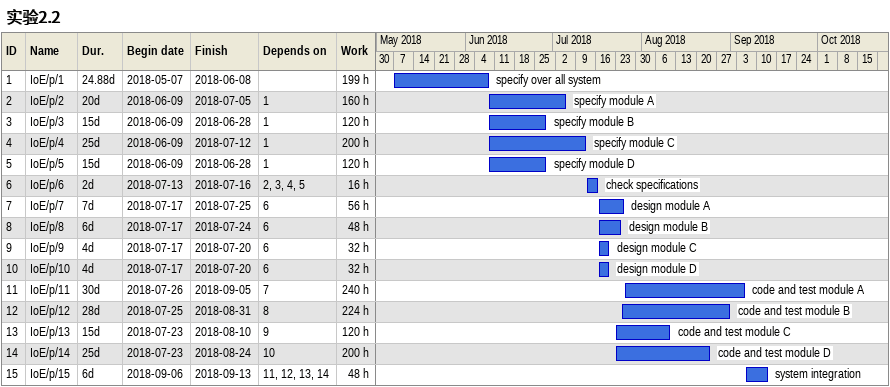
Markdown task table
实验2.2

| ID | Task | Duration | Start | Finish | Predecessors | Resources | Work (h) |
|---|---|---|---|---|---|---|---|
| 1 | IoE/p/1 | 24.88d | 2018-05-07 | 2018-06-08 |  | specify over all system | 199 |
| 2 | IoE/p/2 | 20d | 2018-06-09 | 2018-07-05 | 1 | specify module A | 160 |
| 3 | IoE/p/3 | 15d | 2018-06-09 | 2018-06-28 | 1 | specify module B | 120 |
| 4 | IoE/p/4 | 25d | 2018-06-09 | 2018-07-12 | 1 | specify module C | 200 |
| 5 | IoE/p/5 | 15d | 2018-06-09 | 2018-06-28 | 1 | specify module D | 120 |
| 6 | IoE/p/6 | 2d | 2018-07-13 | 2018-07-16 | 2, 3, 4, 5 | check specifications | 16 |
| 7 | IoE/p/7 | 7d | 2018-07-17 | 2018-07-25 | 6 | design module A | 56 |
| 8 | IoE/p/8 | 6d | 2018-07-17 | 2018-07-24 | 6 | design module B | 48 |
| 9 | IoE/p/9 | 4d | 2018-07-17 | 2018-07-20 | 6 | design module C | 32 |
| 10 | IoE/p/10 | 4d | 2018-07-17 | 2018-07-20 | 6 | design module D | 32 |
| 11 | IoE/p/11 | 30d | 2018-07-26 | 2018-09-05 | 7 | code and test module A | 240 |
| 12 | IoE/p/12 | 28d | 2018-07-25 | 2018-08-31 | 8 | code and test module B | 224 |
| 13 | IoE/p/13 | 15d | 2018-07-23 | 2018-08-10 | 9 | code and test module C | 120 |
| 14 | IoE/p/14 | 25d | 2018-07-23 | 2018-08-24 | 10 | code and test module D | 200 |
| 15 | IoE/p/15 | 6d | 2018-09-06 | 2018-09-13 | 11, 12, 13, 14 | system integration | 48 |
